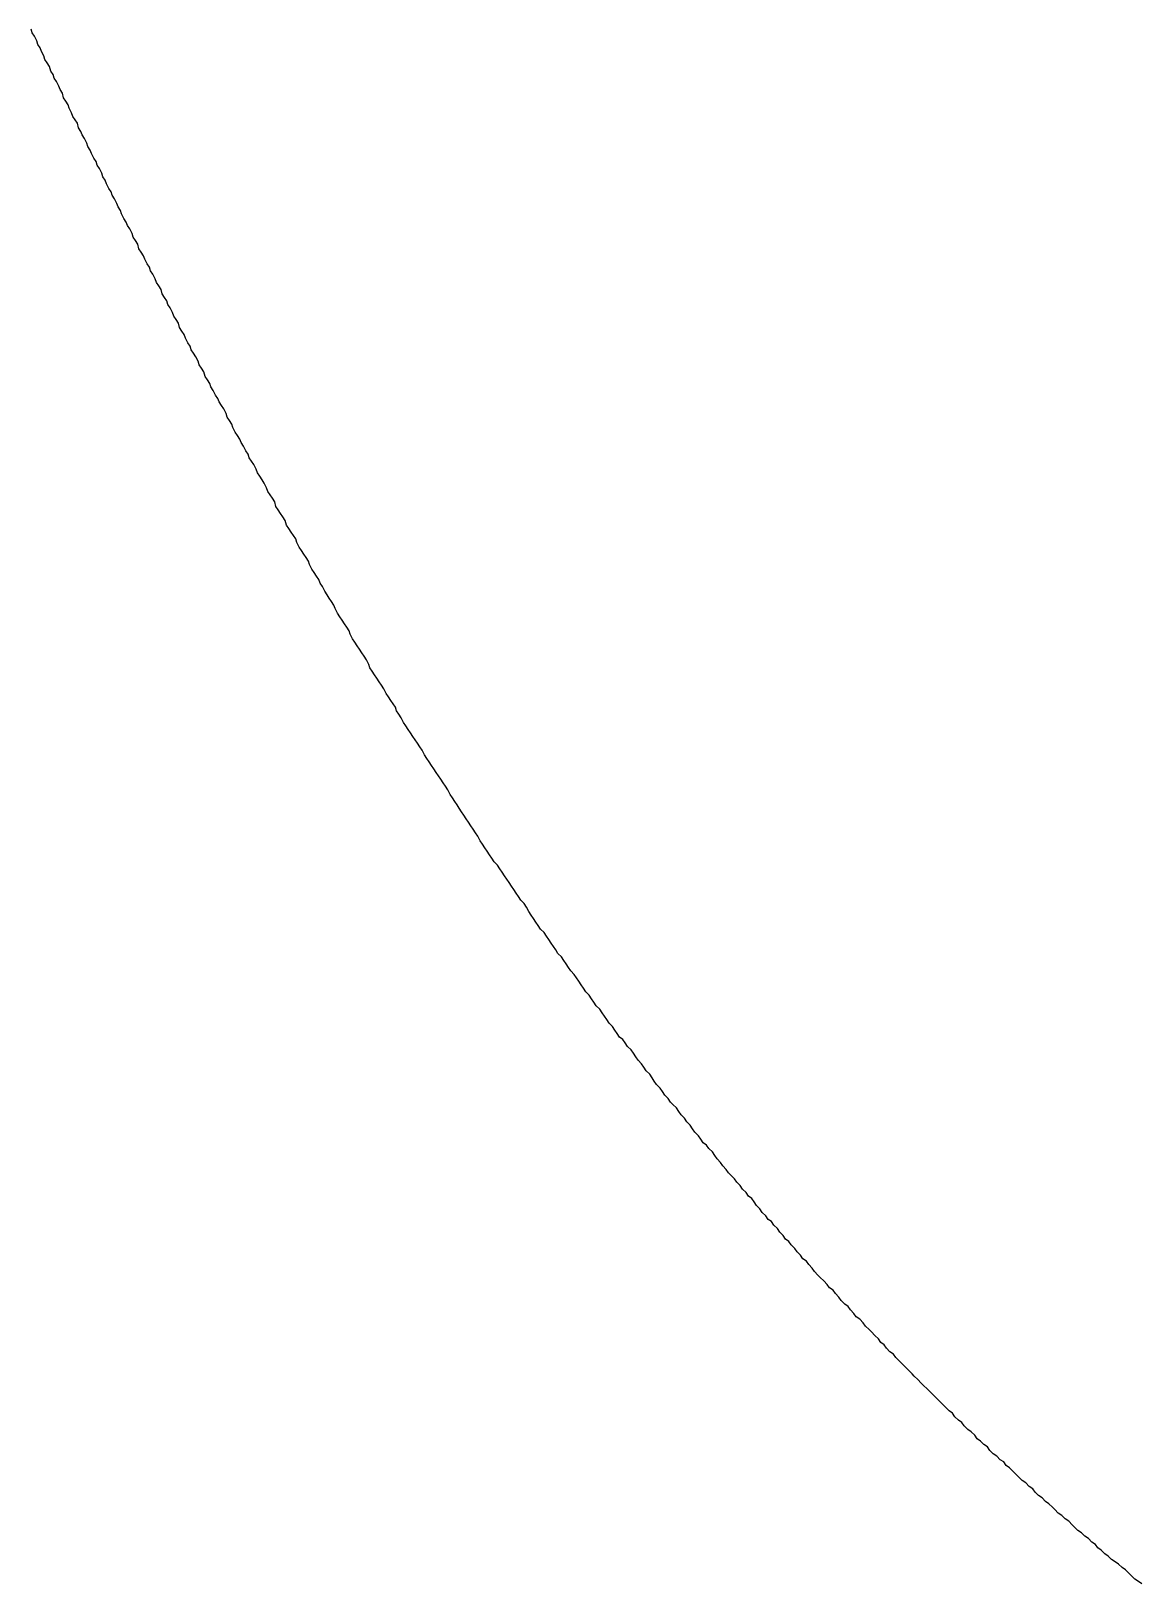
# Model space of a CAD drawing. Header units: millimetres. Extents: x 111 to 2999, y 81 to 1941.
# Drawn here: x 1004.1 to 1013.65, y 486.95 to 500.33 of the extents above; entities that cross this region are included whole.
import ezdxf

# ---------------------------------------------------------------- set-up
doc = ezdxf.new("R2010")
doc.units = ezdxf.units.MM

msp = doc.modelspace()

# ---------------------------------------------------------------- linework, layer by layer
msp.add_polyline3d([(1013.67, 486.953, 0), (1013.64, 486.973, 0), (1013.61, 486.993, 0), (1013.58, 487.023, 0), (1013.56, 487.043, 0), (1013.53, 487.073, 0), (1013.5, 487.093, 0), (1013.47, 487.123, 0), (1013.44, 487.143, 0), (1013.41, 487.163, 0), (1013.38, 487.193, 0), (1013.35, 487.213, 0), (1013.32, 487.243, 0), (1013.29, 487.263, 0), (1013.27, 487.293, 0), (1013.24, 487.313, 0), (1013.21, 487.343, 0), (1013.18, 487.363, 0), (1013.15, 487.393, 0), (1013.12, 487.413, 0), (1013.09, 487.443, 0), (1013.07, 487.463, 0), (1013.04, 487.493, 0), (1013.01, 487.513, 0), (1012.98, 487.543, 0), (1012.95, 487.563, 0), (1012.92, 487.593, 0), (1012.9, 487.613, 0), (1012.87, 487.643, 0), (1012.84, 487.663, 0), (1012.81, 487.693, 0), (1012.78, 487.713, 0), (1012.75, 487.743, 0), (1012.73, 487.773, 0), (1012.7, 487.793, 0), (1012.67, 487.823, 0), (1012.64, 487.843, 0), (1012.61, 487.873, 0), (1012.59, 487.893, 0), (1012.56, 487.923, 0), (1012.53, 487.953, 0), (1012.5, 487.973, 0), (1012.48, 488.003, 0), (1012.45, 488.023, 0), (1012.42, 488.053, 0), (1012.39, 488.073, 0), (1012.36, 488.103, 0), (1012.34, 488.133, 0), (1012.31, 488.153, 0), (1012.28, 488.183, 0), (1012.25, 488.203, 0), (1012.23, 488.233, 0), (1012.2, 488.263, 0), (1012.17, 488.283, 0), (1012.14, 488.313, 0), (1012.12, 488.343, 0), (1012.09, 488.363, 0), (1012.06, 488.393, 0), (1012.04, 488.423, 0), (1012.01, 488.443, 0), (1011.98, 488.473, 0), (1011.95, 488.503, 0), (1011.93, 488.523, 0), (1011.9, 488.553, 0), (1011.87, 488.583, 0), (1011.85, 488.603, 0), (1011.82, 488.633, 0), (1011.79, 488.663, 0), (1011.77, 488.683, 0), (1011.74, 488.713, 0), (1011.71, 488.743, 0), (1011.69, 488.763, 0), (1011.66, 488.793, 0), (1011.63, 488.823, 0), (1011.61, 488.843, 0), (1011.58, 488.873, 0), (1011.55, 488.903, 0), (1011.53, 488.933, 0), (1011.5, 488.953, 0), (1011.47, 488.983, 0), (1011.45, 489.013, 0), (1011.42, 489.033, 0), (1011.4, 489.063, 0), (1011.37, 489.093, 0), (1011.34, 489.123, 0), (1011.32, 489.143, 0), (1011.29, 489.173, 0), (1011.27, 489.203, 0), (1011.24, 489.233, 0), (1011.21, 489.253, 0), (1011.19, 489.283, 0), (1011.16, 489.313, 0), (1011.14, 489.343, 0), (1011.11, 489.363, 0), (1011.08, 489.393, 0), (1011.06, 489.423, 0), (1011.03, 489.453, 0), (1011.01, 489.483, 0), (1010.98, 489.503, 0), (1010.96, 489.533, 0), (1010.93, 489.563, 0), (1010.9, 489.593, 0), (1010.88, 489.613, 0), (1010.85, 489.643, 0), (1010.83, 489.673, 0), (1010.8, 489.703, 0), (1010.78, 489.733, 0), (1010.75, 489.753, 0), (1010.73, 489.783, 0), (1010.7, 489.813, 0), (1010.68, 489.843, 0), (1010.65, 489.873, 0), (1010.63, 489.903, 0), (1010.6, 489.923, 0), (1010.58, 489.953, 0), (1010.55, 489.983, 0), (1010.53, 490.013, 0), (1010.5, 490.043, 0), (1010.48, 490.073, 0), (1010.45, 490.093, 0), (1010.43, 490.123, 0), (1010.4, 490.153, 0), (1010.38, 490.183, 0), (1010.35, 490.213, 0), (1010.33, 490.243, 0), (1010.31, 490.273, 0), (1010.28, 490.293, 0), (1010.26, 490.323, 0), (1010.23, 490.353, 0), (1010.21, 490.383, 0), (1010.18, 490.413, 0), (1010.16, 490.443, 0), (1010.13, 490.473, 0), (1010.11, 490.493, 0), (1010.09, 490.523, 0), (1010.06, 490.553, 0), (1010.04, 490.583, 0), (1010.01, 490.613, 0), (1009.99, 490.643, 0), (1009.97, 490.673, 0), (1009.94, 490.703, 0), (1009.92, 490.733, 0), (1009.89, 490.753, 0), (1009.87, 490.783, 0), (1009.85, 490.813, 0), (1009.82, 490.843, 0), (1009.8, 490.873, 0), (1009.78, 490.903, 0), (1009.75, 490.933, 0), (1009.73, 490.963, 0), (1009.7, 490.993, 0), (1009.68, 491.023, 0), (1009.66, 491.053, 0), (1009.63, 491.083, 0), (1009.61, 491.103, 0), (1009.59, 491.133, 0), (1009.56, 491.163, 0), (1009.54, 491.193, 0), (1009.52, 491.223, 0), (1009.49, 491.253, 0), (1009.47, 491.283, 0), (1009.45, 491.313, 0), (1009.43, 491.343, 0), (1009.4, 491.373, 0), (1009.38, 491.403, 0), (1009.36, 491.433, 0), (1009.33, 491.463, 0), (1009.31, 491.493, 0), (1009.29, 491.523, 0), (1009.27, 491.553, 0), (1009.24, 491.583, 0), (1009.22, 491.613, 0), (1009.2, 491.643, 0), (1009.17, 491.663, 0), (1009.15, 491.693, 0), (1009.13, 491.723, 0), (1009.11, 491.753, 0), (1009.08, 491.783, 0), (1009.06, 491.813, 0), (1009.04, 491.843, 0), (1009.02, 491.873, 0), (1009, 491.903, 0), (1008.97, 491.933, 0), (1008.95, 491.963, 0), (1008.93, 491.993, 0), (1008.91, 492.023, 0), (1008.88, 492.053, 0), (1008.86, 492.083, 0), (1008.84, 492.113, 0), (1008.82, 492.143, 0), (1008.8, 492.173, 0), (1008.78, 492.203, 0), (1008.75, 492.233, 0), (1008.73, 492.263, 0), (1008.71, 492.293, 0), (1008.69, 492.323, 0), (1008.67, 492.353, 0), (1008.64, 492.383, 0), (1008.62, 492.413, 0), (1008.6, 492.443, 0), (1008.58, 492.473, 0), (1008.56, 492.503, 0), (1008.54, 492.533, 0), (1008.52, 492.563, 0), (1008.49, 492.593, 0), (1008.47, 492.623, 0), (1008.45, 492.653, 0), (1008.43, 492.683, 0), (1008.41, 492.713, 0), (1008.39, 492.743, 0), (1008.37, 492.783, 0), (1008.35, 492.813, 0), (1008.32, 492.843, 0), (1008.3, 492.873, 0), (1008.28, 492.903, 0), (1008.26, 492.933, 0), (1008.24, 492.963, 0), (1008.22, 492.993, 0), (1008.2, 493.023, 0), (1008.18, 493.053, 0), (1008.16, 493.083, 0), (1008.14, 493.113, 0), (1008.12, 493.143, 0), (1008.09, 493.173, 0), (1008.07, 493.203, 0), (1008.05, 493.233, 0), (1008.03, 493.263, 0), (1008.01, 493.293, 0), (1007.99, 493.323, 0), (1007.97, 493.353, 0), (1007.95, 493.393, 0), (1007.93, 493.423, 0), (1007.91, 493.453, 0), (1007.89, 493.483, 0), (1007.87, 493.513, 0), (1007.85, 493.543, 0), (1007.83, 493.573, 0), (1007.81, 493.603, 0), (1007.79, 493.633, 0), (1007.77, 493.663, 0), (1007.75, 493.693, 0), (1007.73, 493.723, 0), (1007.71, 493.753, 0), (1007.69, 493.793, 0), (1007.67, 493.823, 0), (1007.65, 493.853, 0), (1007.63, 493.883, 0), (1007.61, 493.913, 0), (1007.59, 493.943, 0), (1007.57, 493.973, 0), (1007.55, 494.003, 0), (1007.53, 494.033, 0), (1007.51, 494.063, 0), (1007.49, 494.093, 0), (1007.47, 494.133, 0), (1007.45, 494.163, 0), (1007.43, 494.193, 0), (1007.41, 494.223, 0), (1007.39, 494.253, 0), (1007.37, 494.283, 0), (1007.35, 494.313, 0), (1007.33, 494.343, 0), (1007.31, 494.373, 0), (1007.29, 494.413, 0), (1007.27, 494.443, 0), (1007.25, 494.473, 0), (1007.24, 494.503, 0), (1007.22, 494.533, 0), (1007.2, 494.563, 0), (1007.18, 494.593, 0), (1007.16, 494.623, 0), (1007.14, 494.663, 0), (1007.12, 494.693, 0), (1007.1, 494.723, 0), (1007.08, 494.753, 0), (1007.06, 494.783, 0), (1007.04, 494.813, 0), (1007.02, 494.843, 0), (1007.01, 494.873, 0), (1006.99, 494.913, 0), (1006.97, 494.943, 0), (1006.95, 494.973, 0), (1006.93, 495.003, 0), (1006.91, 495.033, 0), (1006.89, 495.063, 0), (1006.87, 495.093, 0), (1006.85, 495.133, 0), (1006.84, 495.163, 0), (1006.82, 495.193, 0), (1006.8, 495.223, 0), (1006.78, 495.253, 0), (1006.76, 495.283, 0), (1006.74, 495.313, 0), (1006.72, 495.353, 0), (1006.71, 495.383, 0), (1006.69, 495.413, 0), (1006.67, 495.443, 0), (1006.65, 495.473, 0), (1006.63, 495.503, 0), (1006.61, 495.543, 0), (1006.59, 495.573, 0), (1006.58, 495.603, 0), (1006.56, 495.633, 0), (1006.54, 495.663, 0), (1006.52, 495.693, 0), (1006.5, 495.733, 0), (1006.49, 495.763, 0), (1006.47, 495.793, 0), (1006.45, 495.823, 0), (1006.43, 495.853, 0), (1006.41, 495.883, 0), (1006.39, 495.923, 0), (1006.38, 495.953, 0), (1006.36, 495.983, 0), (1006.34, 496.013, 0), (1006.32, 496.043, 0), (1006.3, 496.073, 0), (1006.29, 496.113, 0), (1006.27, 496.143, 0), (1006.25, 496.173, 0), (1006.23, 496.203, 0), (1006.21, 496.233, 0), (1006.2, 496.273, 0), (1006.18, 496.303, 0), (1006.16, 496.333, 0), (1006.14, 496.363, 0), (1006.13, 496.393, 0), (1006.11, 496.433, 0), (1006.09, 496.463, 0), (1006.07, 496.493, 0), (1006.05, 496.523, 0), (1006.04, 496.553, 0), (1006.02, 496.593, 0), (1006, 496.623, 0), (1005.98, 496.653, 0), (1005.97, 496.683, 0), (1005.95, 496.713, 0), (1005.93, 496.753, 0), (1005.91, 496.783, 0), (1005.9, 496.813, 0), (1005.88, 496.843, 0), (1005.86, 496.873, 0), (1005.84, 496.913, 0), (1005.83, 496.943, 0), (1005.81, 496.973, 0), (1005.79, 497.003, 0), (1005.78, 497.033, 0), (1005.76, 497.073, 0), (1005.74, 497.103, 0), (1005.72, 497.133, 0), (1005.71, 497.163, 0), (1005.69, 497.193, 0), (1005.67, 497.233, 0), (1005.65, 497.263, 0), (1005.64, 497.293, 0), (1005.62, 497.323, 0), (1005.6, 497.353, 0), (1005.59, 497.393, 0), (1005.57, 497.423, 0), (1005.55, 497.453, 0), (1005.54, 497.483, 0), (1005.52, 497.523, 0), (1005.5, 497.553, 0), (1005.48, 497.583, 0), (1005.47, 497.613, 0), (1005.45, 497.643, 0), (1005.43, 497.683, 0), (1005.42, 497.713, 0), (1005.4, 497.743, 0), (1005.38, 497.773, 0), (1005.37, 497.813, 0), (1005.35, 497.843, 0), (1005.33, 497.873, 0), (1005.32, 497.903, 0), (1005.3, 497.943, 0), (1005.28, 497.973, 0), (1005.27, 498.003, 0), (1005.25, 498.033, 0), (1005.23, 498.063, 0), (1005.22, 498.103, 0), (1005.2, 498.133, 0), (1005.18, 498.163, 0), (1005.17, 498.193, 0), (1005.15, 498.233, 0), (1005.13, 498.263, 0), (1005.12, 498.293, 0), (1005.1, 498.323, 0), (1005.08, 498.363, 0), (1005.07, 498.393, 0), (1005.05, 498.423, 0), (1005.03, 498.453, 0), (1005.02, 498.493, 0), (1005, 498.523, 0), (1004.98, 498.553, 0), (1004.97, 498.583, 0), (1004.95, 498.623, 0), (1004.93, 498.653, 0), (1004.92, 498.683, 0), (1004.9, 498.713, 0), (1004.88, 498.753, 0), (1004.87, 498.783, 0), (1004.85, 498.813, 0), (1004.84, 498.843, 0), (1004.82, 498.883, 0), (1004.8, 498.913, 0), (1004.79, 498.943, 0), (1004.77, 498.973, 0), (1004.75, 499.013, 0), (1004.74, 499.043, 0), (1004.72, 499.073, 0), (1004.71, 499.103, 0), (1004.69, 499.143, 0), (1004.67, 499.173, 0), (1004.66, 499.203, 0), (1004.64, 499.233, 0), (1004.62, 499.273, 0), (1004.61, 499.303, 0), (1004.59, 499.333, 0), (1004.58, 499.363, 0), (1004.56, 499.403, 0), (1004.54, 499.433, 0), (1004.53, 499.463, 0), (1004.51, 499.493, 0), (1004.5, 499.533, 0), (1004.48, 499.563, 0), (1004.46, 499.593, 0), (1004.45, 499.623, 0), (1004.43, 499.663, 0), (1004.42, 499.693, 0), (1004.4, 499.723, 0), (1004.38, 499.753, 0), (1004.37, 499.793, 0), (1004.35, 499.823, 0), (1004.34, 499.853, 0), (1004.32, 499.893, 0), (1004.3, 499.923, 0), (1004.29, 499.953, 0), (1004.27, 499.983, 0), (1004.26, 500.023, 0), (1004.24, 500.053, 0), (1004.22, 500.083, 0), (1004.21, 500.113, 0), (1004.19, 500.153, 0), (1004.18, 500.183, 0), (1004.16, 500.213, 0), (1004.15, 500.243, 0), (1004.13, 500.283, 0), (1004.11, 500.313, 0), (1004.1, 500.343, 0)])

doc.saveas('drawing.dxf')
